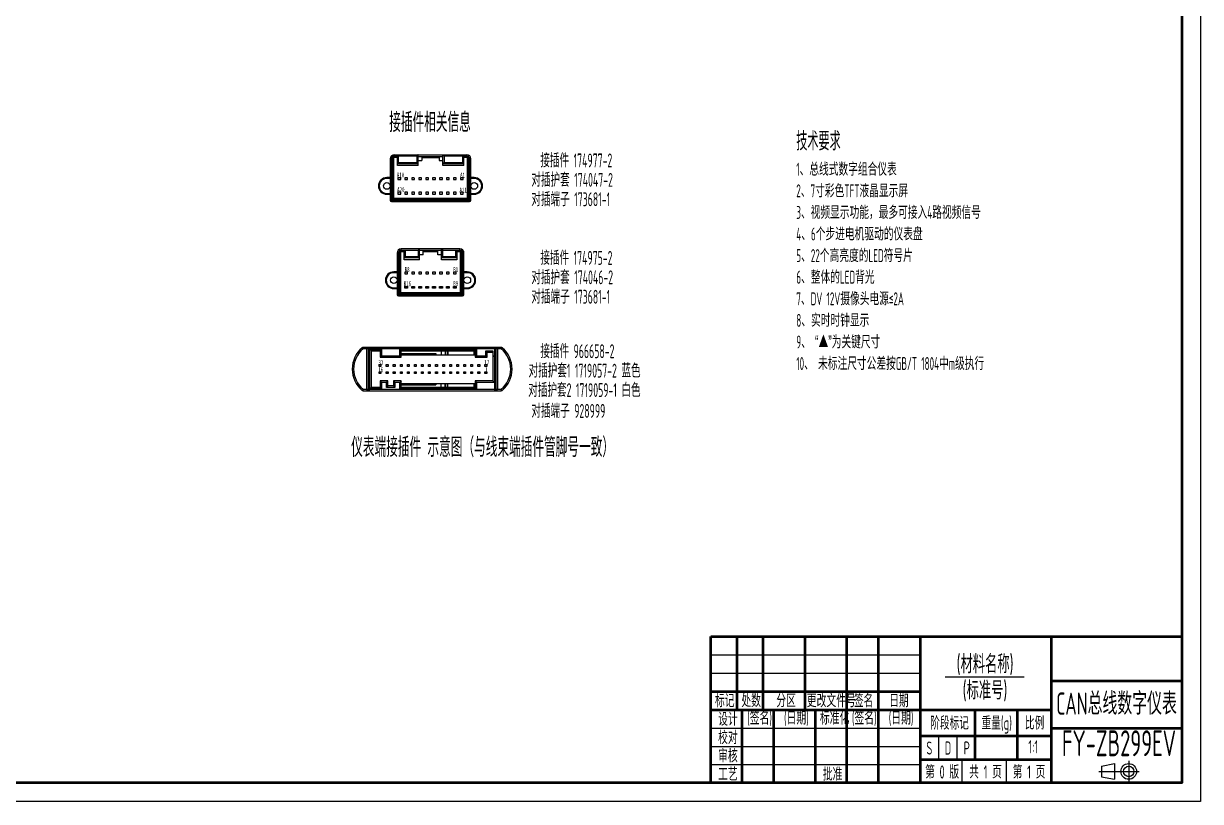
# Model space of a CAD drawing. Header units: millimetres. Extents: x 2768 to 3957, y 940 to 1781.
# Drawn here: x 3322 to 3957, y 940 to 1361 of the extents above; entities that cross this region are included whole.
import ezdxf

# ---------------------------------------------------------------- set-up
doc = ezdxf.new("R2010")
doc.units = ezdxf.units.MM
doc.linetypes.add('ACAD_ISO08W100', pattern=[36, 24, -3, 6, -3])
doc.layers.add('DTM_AXIS', color=7, linetype='Continuous')
for name, color, linetype, lineweight in [('文字标注', 3, 'Continuous', 25), ('粗实线', 7, 'Continuous', 50), ('细实线', 4, 'Continuous', 25), ('细点画线', 1, 'ACAD_ISO08W100', 25)]:
    doc.layers.add(name, color=color, linetype=linetype, lineweight=lineweight)
doc.styles.add('SGW', font='gbenor.shx', dxfattribs={"width": 0.6, "bigfont": 'hztxt.shx'})
doc.styles.add('样式 1', font='宋体.shx', dxfattribs={"width": 0.6})

msp = doc.modelspace()

# ---------------------------------------------------------------- linework, layer by layer
at = {"color": 7, "linetype": 'Continuous'}
for p, q in [((3519.634, 1287.566), (3519.634, 1265.216)), ((3520.384, 1287.566), (3519.634, 1287.566)), ((3520.384, 1287.566), (3520.384, 1264.466)), ((3520.834, 1288.637), (3520.834, 1265.666)), ((3520.856, 1288.894), (3521.434, 1288.316)), ((3524.134, 1288.916), (3521.23, 1288.916)), ((3521.434, 1288.316), (3521.434, 1266.266)), ((3523.534, 1288.316), (3521.434, 1288.316)), ((3521.884, 1289.066), (3521.884, 1289.816)), ((3521.884, 1289.816), (3561.034, 1289.816)), ((3534.184, 1289.066), (3521.884, 1289.066)), ((3524.134, 1288.916), (3523.534, 1288.316)), ((3523.534, 1283.966), (3523.534, 1288.316)), ((3524.134, 1285.616), (3523.534, 1285.016)), ((3523.534, 1285.016), (3534.784, 1285.016)), ((3524.134, 1285.616), (3524.134, 1288.916)), ((3524.134, 1285.616), (3534.184, 1285.616)), ((3534.184, 1285.616), (3534.184, 1289.066)), ((3534.784, 1285.016), (3534.184, 1285.616)), ((3534.784, 1283.966), (3534.784, 1289.816)), ((3534.784, 1288.916), (3548.134, 1288.916)), ((3534.784, 1286.666), (3536.734, 1286.666)), ((3536.734, 1288.916), (3536.734, 1286.666)), ((3536.734, 1288.316), (3546.184, 1288.316)), ((3546.184, 1288.916), (3546.184, 1286.666)), ((3546.184, 1286.666), (3548.134, 1286.666)), ((3548.134, 1283.966), (3548.134, 1289.816)), ((3548.134, 1285.016), (3548.734, 1285.616)), ((3548.134, 1285.016), (3559.384, 1285.016)), ((3548.734, 1289.066), (3548.734, 1285.616)), ((3561.034, 1289.066), (3548.734, 1289.066)), ((3548.734, 1285.616), (3558.784, 1285.616)), ((3561.688, 1288.916), (3558.784, 1288.916)), ((3558.784, 1288.916), (3558.784, 1285.616)), ((3558.784, 1288.916), (3559.384, 1288.316)), ((3558.784, 1285.616), (3559.384, 1285.016)), ((3561.484, 1288.316), (3559.384, 1288.316)), ((3559.384, 1283.966), (3559.384, 1288.316)), ((3561.034, 1289.066), (3561.034, 1289.816)), ((3562.062, 1288.894), (3561.484, 1288.316)), ((3561.484, 1266.266), (3561.484, 1288.316)), ((3562.084, 1265.666), (3562.084, 1288.637)), ((3562.534, 1287.566), (3563.284, 1287.566)), ((3562.534, 1264.466), (3562.534, 1287.566)), ((3563.284, 1265.216), (3563.284, 1287.566)), ((3534.784, 1283.966), (3523.534, 1283.966)), ((3559.384, 1283.966), (3548.134, 1283.966)), ((3517.834, 1276.991), (3517.834, 1277.441)), ((3519.634, 1277.441), (3517.834, 1277.441)), ((3519.634, 1276.991), (3517.834, 1276.991)), ((3523.834, 1277.321), (3523.834, 1276.361)), ((3525.334, 1277.321), (3523.834, 1277.321)), ((3523.834, 1276.361), (3525.334, 1276.361)), ((3525.334, 1276.361), (3525.334, 1277.321)), ((3527.584, 1277.321), (3527.584, 1276.361)), ((3529.084, 1277.321), (3527.584, 1277.321)), ((3527.584, 1276.361), (3529.084, 1276.361)), ((3529.084, 1276.361), (3529.084, 1277.321)), ((3531.334, 1277.321), (3531.334, 1276.361)), ((3532.384, 1277.321), (3531.334, 1277.321)), ((3531.334, 1276.361), (3532.834, 1276.361)), ((3532.834, 1276.361), (3532.834, 1276.871)), ((3535.084, 1277.321), (3535.084, 1276.361)), ((3536.584, 1277.321), (3535.084, 1277.321)), ((3535.084, 1276.361), (3536.584, 1276.361)), ((3536.584, 1276.361), (3536.584, 1277.321)), ((3538.834, 1277.321), (3538.834, 1276.361)), ((3540.334, 1277.321), (3538.834, 1277.321)), ((3538.834, 1276.361), (3540.334, 1276.361)), ((3540.334, 1276.361), (3540.334, 1277.321)), ((3544.084, 1277.321), (3542.584, 1277.321)), ((3542.584, 1277.321), (3542.584, 1276.361)), ((3542.584, 1276.361), (3544.084, 1276.361)), ((3544.084, 1276.361), (3544.084, 1277.321)), ((3547.834, 1277.321), (3546.334, 1277.321)), ((3546.334, 1277.321), (3546.334, 1276.361)), ((3546.334, 1276.361), (3547.834, 1276.361)), ((3547.834, 1276.361), (3547.834, 1277.321)), ((3551.584, 1277.321), (3550.084, 1277.321)), ((3550.084, 1277.321), (3550.084, 1276.361)), ((3550.084, 1276.361), (3551.584, 1276.361)), ((3551.584, 1276.361), (3551.584, 1277.321)), ((3555.334, 1277.321), (3553.834, 1277.321)), ((3553.834, 1277.321), (3553.834, 1276.361)), ((3553.834, 1276.361), (3555.334, 1276.361)), ((3555.334, 1276.361), (3555.334, 1277.321)), ((3559.084, 1277.321), (3557.584, 1277.321)), ((3557.584, 1277.321), (3557.584, 1276.361)), ((3557.584, 1276.361), (3559.084, 1276.361)), ((3559.084, 1276.361), (3559.084, 1277.321)), ((3565.084, 1277.441), (3563.284, 1277.441)), ((3565.084, 1276.991), (3563.284, 1276.991)), ((3565.084, 1276.991), (3565.084, 1277.441)), ((3517.834, 1268.891), (3517.834, 1268.441)), ((3517.834, 1268.891), (3519.634, 1268.891)), ((3517.834, 1268.441), (3519.634, 1268.441)), ((3520.834, 1265.666), (3521.434, 1266.266)), ((3520.834, 1265.666), (3562.084, 1265.666)), ((3521.434, 1266.266), (3561.484, 1266.266)), ((3523.834, 1269.521), (3523.834, 1268.561)), ((3525.334, 1269.521), (3523.834, 1269.521)), ((3523.834, 1268.561), (3525.334, 1268.561)), ((3525.334, 1268.561), (3525.334, 1269.521)), ((3527.584, 1269.521), (3527.584, 1268.561)), ((3529.084, 1269.521), (3527.584, 1269.521)), ((3527.584, 1268.561), (3529.084, 1268.561)), ((3529.084, 1268.561), (3529.084, 1269.521)), ((3531.334, 1269.521), (3531.334, 1268.561)), ((3532.834, 1269.521), (3531.334, 1269.521)), ((3531.334, 1268.561), (3532.834, 1268.561)), ((3532.834, 1268.561), (3532.834, 1269.521)), ((3535.084, 1269.521), (3535.084, 1268.561)), ((3536.584, 1269.521), (3535.084, 1269.521)), ((3535.084, 1268.561), (3536.584, 1268.561)), ((3536.584, 1268.561), (3536.584, 1269.521)), ((3540.334, 1269.521), (3538.834, 1269.521)), ((3538.834, 1269.521), (3538.834, 1268.561)), ((3538.834, 1268.561), (3540.334, 1268.561)), ((3540.334, 1268.561), (3540.334, 1269.521)), ((3544.084, 1269.521), (3542.584, 1269.521)), ((3542.584, 1269.521), (3542.584, 1268.561)), ((3542.584, 1268.561), (3544.084, 1268.561)), ((3544.084, 1268.561), (3544.084, 1269.521)), ((3547.834, 1269.521), (3546.334, 1269.521)), ((3546.334, 1269.521), (3546.334, 1268.561)), ((3546.334, 1268.561), (3547.834, 1268.561)), ((3547.834, 1268.561), (3547.834, 1269.521)), ((3551.584, 1269.521), (3550.084, 1269.521)), ((3550.084, 1269.521), (3550.084, 1268.561)), ((3550.084, 1268.561), (3551.584, 1268.561)), ((3551.584, 1268.561), (3551.584, 1269.521)), ((3555.334, 1269.521), (3553.834, 1269.521)), ((3553.834, 1269.521), (3553.834, 1268.561)), ((3553.834, 1268.561), (3555.334, 1268.561)), ((3555.334, 1268.561), (3555.334, 1269.521)), ((3559.084, 1269.521), (3557.584, 1269.521)), ((3557.584, 1269.521), (3557.584, 1268.561)), ((3557.584, 1268.561), (3559.084, 1268.561)), ((3559.084, 1268.561), (3559.084, 1269.521)), ((3562.084, 1265.666), (3561.484, 1266.266)), ((3563.284, 1268.891), (3565.084, 1268.891)), ((3563.284, 1268.441), (3565.084, 1268.441)), ((3565.084, 1268.891), (3565.084, 1268.441)), ((3519.634, 1265.216), (3563.284, 1265.216)), ((3520.384, 1264.466), (3562.534, 1264.466)), ((3523.384, 1236.624), (3523.384, 1214.274)), ((3524.134, 1236.624), (3523.384, 1236.624)), ((3524.134, 1236.624), (3524.134, 1213.524)), ((3524.584, 1237.696), (3524.584, 1214.724)), ((3524.606, 1237.953), (3525.184, 1237.374)), ((3527.884, 1237.974), (3524.98, 1237.974)), ((3525.184, 1237.374), (3525.184, 1215.324)), ((3527.284, 1237.374), (3525.184, 1237.374)), ((3525.634, 1238.124), (3525.634, 1238.874)), ((3557.284, 1238.874), (3525.634, 1238.874)), ((3534.934, 1238.124), (3525.634, 1238.124)), ((3527.884, 1237.974), (3527.284, 1237.374)), ((3527.284, 1233.024), (3527.284, 1237.374)), ((3527.884, 1234.674), (3527.284, 1234.074)), ((3535.534, 1234.074), (3527.284, 1234.074)), ((3527.884, 1234.674), (3527.884, 1237.974)), ((3534.934, 1234.674), (3527.884, 1234.674)), ((3534.934, 1234.674), (3534.934, 1238.124)), ((3534.934, 1234.674), (3535.534, 1234.074)), ((3535.534, 1233.024), (3535.534, 1238.874)), ((3547.384, 1237.974), (3535.534, 1237.974)), ((3537.484, 1235.724), (3535.534, 1235.724)), ((3537.484, 1235.724), (3537.484, 1237.974)), ((3545.434, 1237.374), (3537.484, 1237.374)), ((3545.434, 1235.724), (3545.434, 1237.974)), ((3547.384, 1235.724), (3545.434, 1235.724)), ((3547.384, 1233.024), (3547.384, 1238.874)), ((3547.384, 1234.074), (3547.984, 1234.674)), ((3555.634, 1234.074), (3547.384, 1234.074)), ((3547.984, 1238.124), (3547.984, 1234.674)), ((3557.284, 1238.124), (3547.984, 1238.124)), ((3555.034, 1234.674), (3547.984, 1234.674)), ((3557.938, 1237.974), (3555.034, 1237.974)), ((3555.034, 1237.974), (3555.034, 1234.674)), ((3555.034, 1237.974), (3555.634, 1237.374)), ((3555.034, 1234.674), (3555.634, 1234.074)), ((3557.734, 1237.374), (3555.634, 1237.374)), ((3555.634, 1237.374), (3555.634, 1233.024)), ((3557.284, 1238.124), (3557.284, 1238.874)), ((3558.312, 1237.953), (3557.734, 1237.374)), ((3557.734, 1215.324), (3557.734, 1237.374)), ((3558.334, 1214.724), (3558.334, 1237.696)), ((3558.784, 1236.624), (3559.534, 1236.624)), ((3558.784, 1213.524), (3558.784, 1236.624)), ((3559.534, 1214.274), (3559.534, 1236.624)), ((3535.534, 1233.024), (3527.284, 1233.024)), ((3555.634, 1233.024), (3547.384, 1233.024)), ((3521.584, 1226.049), (3521.584, 1226.499)), ((3523.384, 1226.499), (3521.584, 1226.499)), ((3523.384, 1226.049), (3521.584, 1226.049)), ((3527.584, 1226.379), (3527.584, 1225.419)), ((3529.084, 1226.379), (3527.584, 1226.379)), ((3527.584, 1225.419), (3529.084, 1225.419)), ((3529.084, 1225.419), (3529.084, 1226.379)), ((3531.334, 1226.379), (3531.334, 1225.419)), ((3532.834, 1226.379), (3531.334, 1226.379)), ((3531.334, 1225.419), (3532.834, 1225.419)), ((3532.834, 1225.419), (3532.834, 1226.379)), ((3535.084, 1226.379), (3535.084, 1225.419)), ((3536.584, 1226.379), (3535.084, 1226.379)), ((3535.084, 1225.419), (3536.584, 1225.419)), ((3536.584, 1225.419), (3536.584, 1226.379)), ((3538.834, 1226.379), (3538.834, 1225.419)), ((3540.334, 1226.379), (3538.834, 1226.379)), ((3538.834, 1225.419), (3540.334, 1225.419)), ((3540.334, 1225.419), (3540.334, 1226.379)), ((3544.084, 1226.379), (3542.584, 1226.379)), ((3542.584, 1226.379), (3542.584, 1225.419)), ((3542.584, 1225.419), (3544.084, 1225.419)), ((3544.084, 1225.419), (3544.084, 1226.379)), ((3547.834, 1226.379), (3546.334, 1226.379)), ((3546.334, 1226.379), (3546.334, 1225.419)), ((3546.334, 1225.419), (3547.834, 1225.419)), ((3547.834, 1225.419), (3547.834, 1226.379)), ((3551.584, 1226.379), (3550.084, 1226.379)), ((3550.084, 1226.379), (3550.084, 1225.419)), ((3550.084, 1225.419), (3551.584, 1225.419)), ((3551.584, 1225.419), (3551.584, 1226.379)), ((3555.334, 1226.379), (3553.834, 1226.379)), ((3553.834, 1226.379), (3553.834, 1225.419)), ((3553.834, 1225.419), (3555.334, 1225.419)), ((3555.334, 1225.419), (3555.334, 1226.379)), ((3561.334, 1226.499), (3559.534, 1226.499)), ((3561.334, 1226.049), (3559.534, 1226.049)), ((3561.334, 1226.049), (3561.334, 1226.499)), ((3521.584, 1217.949), (3521.584, 1217.499)), ((3521.584, 1217.949), (3523.384, 1217.949)), ((3521.584, 1217.499), (3523.384, 1217.499)), ((3524.584, 1214.724), (3525.184, 1215.324)), ((3524.584, 1214.724), (3558.334, 1214.724)), ((3525.184, 1215.324), (3557.734, 1215.324)), ((3527.584, 1217.619), (3527.584, 1218.579)), ((3527.584, 1218.579), (3529.084, 1218.579)), ((3529.084, 1217.619), (3527.584, 1217.619)), ((3529.084, 1218.579), (3529.084, 1217.619)), ((3531.334, 1217.619), (3531.334, 1218.579)), ((3531.334, 1218.579), (3532.834, 1218.579)), ((3532.834, 1217.619), (3531.334, 1217.619)), ((3532.834, 1218.579), (3532.834, 1217.619)), ((3535.084, 1218.579), (3536.584, 1218.579)), ((3535.084, 1217.619), (3535.084, 1218.579)), ((3536.584, 1217.619), (3535.084, 1217.619)), ((3536.584, 1218.579), (3536.584, 1217.619)), ((3538.834, 1218.579), (3540.334, 1218.579)), ((3538.834, 1217.619), (3538.834, 1218.579)), ((3540.334, 1217.619), (3538.834, 1217.619)), ((3540.334, 1218.579), (3540.334, 1217.619)), ((3542.584, 1218.579), (3544.084, 1218.579)), ((3542.584, 1217.619), (3542.584, 1218.579)), ((3544.084, 1217.619), (3542.584, 1217.619)), ((3544.084, 1218.579), (3544.084, 1217.619)), ((3546.334, 1218.579), (3547.834, 1218.579)), ((3546.334, 1217.619), (3546.334, 1218.579)), ((3547.834, 1217.619), (3546.334, 1217.619)), ((3547.834, 1218.579), (3547.834, 1217.619)), ((3550.084, 1218.579), (3551.584, 1218.579)), ((3550.084, 1217.619), (3550.084, 1218.579)), ((3551.584, 1217.619), (3550.084, 1217.619)), ((3551.584, 1218.579), (3551.584, 1217.619)), ((3553.834, 1218.579), (3555.334, 1218.579)), ((3553.834, 1217.619), (3553.834, 1218.579)), ((3555.334, 1217.619), (3553.834, 1217.619)), ((3555.334, 1218.579), (3555.334, 1217.619)), ((3558.334, 1214.724), (3557.734, 1215.324)), ((3559.534, 1217.949), (3561.334, 1217.949)), ((3559.534, 1217.499), (3561.334, 1217.499)), ((3561.334, 1217.949), (3561.334, 1217.499)), ((3523.384, 1214.274), (3559.534, 1214.274)), ((3524.134, 1213.524), (3558.784, 1213.524)), ((3504.529, 1185.506), (3505.009, 1184.93)), ((3505.009, 1184.93), (3505.009, 1185.68)), ((3579.647, 1185.68), (3505.009, 1185.68)), ((3579.647, 1184.93), (3505.009, 1184.93)), ((3506.928, 1184.929), (3506.928, 1163.03)), ((3507.678, 1184.93), (3507.678, 1163.03)), ((3508.428, 1162.28), (3508.428, 1185.68)), ((3508.728, 1163.33), (3508.728, 1184.63)), ((3509.478, 1183.88), (3508.728, 1184.63)), ((3508.728, 1184.63), (3515.028, 1184.63)), ((3509.478, 1164.08), (3509.478, 1183.88)), ((3509.478, 1183.88), (3514.278, 1183.88)), ((3514.278, 1183.88), (3515.028, 1184.63)), ((3514.278, 1183.88), (3514.278, 1180.43)), ((3515.028, 1184.63), (3515.028, 1181.18)), ((3524.778, 1181.18), (3524.778, 1184.63)), ((3525.528, 1183.88), (3524.778, 1184.63)), ((3524.778, 1184.63), (3566.328, 1184.63)), ((3525.528, 1180.43), (3525.528, 1183.88)), ((3525.528, 1183.88), (3565.578, 1183.88)), ((3547.278, 1183.88), (3547.278, 1181.705)), ((3549.378, 1183.88), (3549.378, 1181.705)), ((3549.619, 1183.88), (3549.619, 1181.705)), ((3550.653, 1183.88), (3550.653, 1181.705)), ((3550.871, 1183.88), (3550.871, 1181.705)), ((3564.763, 1183.88), (3564.763, 1181.705)), ((3566.328, 1184.63), (3565.578, 1183.88)), ((3565.578, 1183.88), (3565.578, 1180.43)), ((3566.328, 1184.63), (3566.328, 1181.18)), ((3571.278, 1183.88), (3575.178, 1183.88)), ((3571.278, 1181.18), (3571.278, 1183.88)), ((3572.028, 1183.13), (3571.278, 1183.88)), ((3572.028, 1183.13), (3575.178, 1183.13)), ((3572.028, 1180.43), (3572.028, 1183.13)), ((3575.178, 1183.88), (3575.178, 1167.53)), ((3576.228, 1162.28), (3576.228, 1185.68)), ((3576.978, 1163.03), (3576.978, 1184.93)), ((3577.728, 1163.03), (3577.728, 1184.929)), ((3579.647, 1185.68), (3579.647, 1184.93)), ((3579.647, 1184.93), (3580.127, 1185.506)), ((3514.278, 1180.43), (3515.028, 1181.18)), ((3514.278, 1180.43), (3525.528, 1180.43)), ((3515.028, 1181.18), (3524.778, 1181.18)), ((3525.528, 1180.43), (3524.778, 1181.18)), ((3525.528, 1182.455), (3544.278, 1182.455)), ((3525.528, 1181.705), (3565.578, 1181.705)), ((3544.278, 1182.455), (3544.278, 1181.705)), ((3566.328, 1181.18), (3565.578, 1180.43)), ((3565.578, 1180.43), (3572.028, 1180.43)), ((3566.328, 1181.18), (3571.278, 1181.18)), ((3572.028, 1180.43), (3571.278, 1181.18)), ((3575.178, 1181.18), (3575.928, 1181.18)), ((3575.928, 1181.18), (3575.178, 1180.43)), ((3575.928, 1181.18), (3575.928, 1166.78)), ((3513.731, 1175.412), (3513.731, 1176.357)), ((3513.731, 1176.357), (3514.676, 1176.357)), ((3514.676, 1175.412), (3513.731, 1175.412)), ((3513.731, 1171.602), (3513.731, 1172.547)), ((3513.731, 1172.547), (3514.676, 1172.547)), ((3514.676, 1171.602), (3513.731, 1171.602)), ((3514.676, 1176.357), (3514.676, 1175.412)), ((3514.676, 1172.547), (3514.676, 1171.602)), ((3517.541, 1175.412), (3517.541, 1176.357)), ((3517.541, 1176.357), (3518.486, 1176.357)), ((3518.486, 1175.412), (3517.541, 1175.412)), ((3517.541, 1171.602), (3517.541, 1172.547)), ((3517.541, 1172.547), (3518.486, 1172.547)), ((3518.486, 1171.602), (3517.541, 1171.602)), ((3518.486, 1176.357), (3518.486, 1175.412)), ((3518.486, 1172.547), (3518.486, 1171.602)), ((3521.351, 1175.412), (3521.351, 1176.357)), ((3521.351, 1176.357), (3522.296, 1176.357)), ((3522.296, 1175.412), (3521.351, 1175.412)), ((3521.351, 1171.602), (3521.351, 1172.547)), ((3521.351, 1172.547), (3522.296, 1172.547)), ((3522.296, 1171.602), (3521.351, 1171.602)), ((3522.296, 1176.357), (3522.296, 1175.412)), ((3522.296, 1172.547), (3522.296, 1171.602)), ((3525.161, 1175.412), (3525.161, 1176.357)), ((3525.161, 1176.357), (3526.106, 1176.357)), ((3526.106, 1175.412), (3525.161, 1175.412)), ((3525.161, 1171.602), (3525.161, 1172.547)), ((3525.161, 1172.547), (3526.106, 1172.547)), ((3526.106, 1171.602), (3525.161, 1171.602)), ((3526.106, 1176.357), (3526.106, 1175.412)), ((3526.106, 1172.547), (3526.106, 1171.602)), ((3528.971, 1175.412), (3528.971, 1176.357)), ((3528.971, 1176.357), (3529.916, 1176.357)), ((3529.916, 1175.412), (3528.971, 1175.412)), ((3528.971, 1171.602), (3528.971, 1172.547)), ((3528.971, 1172.547), (3529.916, 1172.547)), ((3529.916, 1171.602), (3528.971, 1171.602)), ((3529.916, 1176.357), (3529.916, 1175.412)), ((3529.916, 1172.547), (3529.916, 1171.602)), ((3532.781, 1175.412), (3532.781, 1176.357)), ((3532.781, 1176.357), (3533.726, 1176.357)), ((3533.726, 1175.412), (3532.781, 1175.412)), ((3532.781, 1171.602), (3532.781, 1172.547)), ((3532.781, 1172.547), (3533.726, 1172.547)), ((3533.726, 1171.602), (3532.781, 1171.602)), ((3533.726, 1176.357), (3533.726, 1175.412)), ((3533.726, 1172.547), (3533.726, 1171.602)), ((3536.591, 1175.412), (3536.591, 1176.357)), ((3536.591, 1176.357), (3537.536, 1176.357)), ((3537.536, 1175.412), (3536.591, 1175.412)), ((3536.591, 1171.602), (3536.591, 1172.547)), ((3536.591, 1172.547), (3537.536, 1172.547)), ((3537.536, 1171.602), (3536.591, 1171.602)), ((3537.536, 1176.357), (3537.536, 1175.412)), ((3537.536, 1172.547), (3537.536, 1171.602)), ((3540.401, 1175.412), (3540.401, 1176.357)), ((3540.401, 1176.357), (3541.346, 1176.357)), ((3541.346, 1175.412), (3540.401, 1175.412)), ((3540.401, 1171.602), (3540.401, 1172.547)), ((3540.401, 1172.547), (3541.346, 1172.547)), ((3541.346, 1171.602), (3540.401, 1171.602)), ((3541.346, 1176.357), (3541.346, 1175.412)), ((3541.346, 1172.547), (3541.346, 1171.602)), ((3544.211, 1175.412), (3544.211, 1176.357)), ((3544.211, 1176.357), (3545.156, 1176.357)), ((3545.156, 1175.412), (3544.211, 1175.412)), ((3544.211, 1172.547), (3545.156, 1172.547)), ((3544.211, 1171.602), (3544.211, 1172.547)), ((3545.156, 1171.602), (3544.211, 1171.602)), ((3545.156, 1176.357), (3545.156, 1175.412)), ((3545.156, 1172.547), (3545.156, 1171.602)), ((3548.021, 1176.357), (3548.966, 1176.357)), ((3548.021, 1175.412), (3548.021, 1176.357)), ((3548.966, 1175.412), (3548.021, 1175.412)), ((3548.021, 1172.547), (3548.966, 1172.547)), ((3548.021, 1171.602), (3548.021, 1172.547)), ((3548.966, 1171.602), (3548.021, 1171.602)), ((3548.966, 1176.357), (3548.966, 1175.412)), ((3548.966, 1172.547), (3548.966, 1171.602)), ((3551.831, 1176.357), (3552.776, 1176.357)), ((3551.831, 1175.412), (3551.831, 1176.357)), ((3552.776, 1175.412), (3551.831, 1175.412)), ((3551.831, 1172.547), (3552.776, 1172.547)), ((3551.831, 1171.602), (3551.831, 1172.547)), ((3552.776, 1171.602), (3551.831, 1171.602)), ((3552.776, 1176.357), (3552.776, 1175.412)), ((3552.776, 1172.547), (3552.776, 1171.602)), ((3555.641, 1176.357), (3556.586, 1176.357)), ((3555.641, 1175.412), (3555.641, 1176.357)), ((3556.586, 1175.412), (3555.641, 1175.412)), ((3555.641, 1172.547), (3556.586, 1172.547)), ((3555.641, 1171.602), (3555.641, 1172.547)), ((3556.586, 1171.602), (3555.641, 1171.602)), ((3556.586, 1176.357), (3556.586, 1175.412)), ((3556.586, 1172.547), (3556.586, 1171.602)), ((3559.451, 1176.357), (3560.396, 1176.357)), ((3559.451, 1175.412), (3559.451, 1176.357)), ((3560.396, 1175.412), (3559.451, 1175.412)), ((3559.451, 1172.547), (3560.396, 1172.547)), ((3559.451, 1171.602), (3559.451, 1172.547)), ((3560.396, 1171.602), (3559.451, 1171.602)), ((3560.396, 1176.357), (3560.396, 1175.412)), ((3560.396, 1172.547), (3560.396, 1171.602)), ((3563.261, 1176.357), (3564.206, 1176.357)), ((3563.261, 1175.412), (3563.261, 1176.357)), ((3564.206, 1175.412), (3563.261, 1175.412)), ((3563.261, 1172.547), (3564.206, 1172.547)), ((3563.261, 1171.602), (3563.261, 1172.547)), ((3564.206, 1171.602), (3563.261, 1171.602)), ((3564.206, 1176.357), (3564.206, 1175.412)), ((3564.206, 1172.547), (3564.206, 1171.602)), ((3567.071, 1176.357), (3568.016, 1176.357)), ((3567.071, 1175.412), (3567.071, 1176.357)), ((3568.016, 1175.412), (3567.071, 1175.412)), ((3567.071, 1172.547), (3568.016, 1172.547)), ((3567.071, 1171.602), (3567.071, 1172.547)), ((3568.016, 1171.602), (3567.071, 1171.602)), ((3568.016, 1176.357), (3568.016, 1175.412)), ((3568.016, 1172.547), (3568.016, 1171.602)), ((3570.881, 1176.357), (3571.826, 1176.357)), ((3570.881, 1175.412), (3570.881, 1176.357)), ((3571.826, 1175.412), (3570.881, 1175.412)), ((3570.881, 1172.547), (3571.826, 1172.547)), ((3570.881, 1171.602), (3570.881, 1172.547)), ((3571.826, 1171.602), (3570.881, 1171.602)), ((3571.826, 1176.357), (3571.826, 1175.412)), ((3571.826, 1172.547), (3571.826, 1171.602)), ((3509.478, 1164.08), (3508.728, 1163.33)), ((3514.278, 1164.08), (3509.478, 1164.08)), ((3514.278, 1167.53), (3514.278, 1164.08)), ((3514.278, 1167.53), (3515.028, 1166.78)), ((3518.328, 1167.53), (3514.278, 1167.53)), ((3514.278, 1164.08), (3515.028, 1163.33)), ((3515.028, 1166.78), (3515.028, 1163.33)), ((3517.578, 1166.78), (3515.028, 1166.78)), ((3517.578, 1166.78), (3518.328, 1167.53)), ((3517.578, 1164.08), (3517.578, 1166.78)), ((3518.328, 1164.83), (3517.578, 1164.08)), ((3522.228, 1164.08), (3517.578, 1164.08)), ((3518.328, 1164.83), (3518.328, 1167.53)), ((3521.478, 1164.83), (3518.328, 1164.83)), ((3521.478, 1167.53), (3521.478, 1164.83)), ((3521.478, 1167.53), (3522.228, 1166.78)), ((3525.528, 1167.53), (3521.478, 1167.53)), ((3521.478, 1164.83), (3522.228, 1164.08)), ((3522.228, 1166.78), (3522.228, 1164.08)), ((3524.778, 1166.78), (3522.228, 1166.78)), ((3525.528, 1167.53), (3524.778, 1166.78)), ((3524.778, 1163.33), (3524.778, 1166.78)), ((3525.528, 1164.08), (3524.778, 1163.33)), ((3525.528, 1164.08), (3525.528, 1167.53)), ((3525.528, 1166.255), (3565.578, 1166.255)), ((3525.528, 1165.505), (3544.278, 1165.505)), ((3565.578, 1164.08), (3525.528, 1164.08)), ((3544.278, 1166.255), (3544.278, 1165.505)), ((3547.278, 1164.08), (3547.278, 1166.255)), ((3549.378, 1164.08), (3549.378, 1166.255)), ((3549.619, 1164.08), (3549.619, 1166.255)), ((3550.653, 1164.08), (3550.653, 1166.255)), ((3550.871, 1164.08), (3550.871, 1166.255)), ((3564.763, 1166.255), (3564.763, 1164.08)), ((3575.178, 1167.53), (3565.578, 1167.53)), ((3565.578, 1167.53), (3566.328, 1166.78)), ((3565.578, 1167.53), (3565.578, 1164.08)), ((3565.578, 1164.08), (3566.328, 1163.33)), ((3575.928, 1166.78), (3566.328, 1166.78)), ((3566.328, 1166.78), (3566.328, 1163.33)), ((3575.928, 1166.78), (3575.178, 1167.53)), ((3505.009, 1163.03), (3504.529, 1162.453)), ((3505.009, 1162.28), (3505.009, 1163.03)), ((3505.009, 1163.03), (3579.647, 1163.03)), ((3505.009, 1162.28), (3579.647, 1162.28)), ((3515.028, 1163.33), (3508.728, 1163.33)), ((3566.328, 1163.33), (3524.778, 1163.33)), ((3580.127, 1162.453), (3579.647, 1163.03)), ((3579.647, 1163.03), (3579.647, 1162.28))]:
    msp.add_line(p, q, dxfattribs=at)
for centre in [(3517.834, 1272.941), (3565.084, 1272.941)]:
    msp.add_circle(centre, 1.8, dxfattribs=at)
for centre, radius, start, end in [((3521.884, 1287.566), 2.25, 90, 180), ((3521.884, 1287.566), 1.5, 134.427004, 180), ((3521.884, 1287.566), 1.5, 90, 115.841933), ((3561.034, 1287.566), 2.25, 0, 90), ((3561.034, 1287.566), 1.5, 64.158067, 90), ((3561.034, 1287.566), 1.5, 0, 45.572996), ((3517.834, 1272.941), 4.5, 90, 270), ((3517.834, 1272.941), 4.05, 90, 270), ((3532.384, 1276.871), 0.45, 0, 90), ((3565.084, 1272.941), 4.5, 270, 90), ((3565.084, 1272.941), 4.05, 270, 90), ((3520.384, 1265.216), 0.75, 180, 270), ((3562.534, 1265.216), 0.75, 270, 0), ((3525.634, 1236.624), 2.25, 90, 180), ((3525.634, 1236.624), 1.5, 134.427004, 180), ((3525.634, 1236.624), 1.5, 90, 115.841933), ((3557.284, 1236.624), 2.25, 0, 90), ((3557.284, 1236.624), 1.5, 64.158067, 90), ((3556.799, 1237.695), 1.535, 0.037167, 9.674731), ((3557.284, 1236.624), 1.5, 0, 45.572996), ((3521.584, 1221.999), 4.5, 90, 270), ((3521.584, 1221.999), 4.05, 90, 270), ((3561.334, 1221.999), 4.5, 270, 90), ((3561.334, 1221.999), 4.05, 270, 90), ((3524.134, 1214.274), 0.75, 180, 270), ((3558.784, 1214.274), 0.75, 270, 0), ((3514.128, 1173.98), 15, 129.787688, 230.212312), ((3514.128, 1173.98), 14.25, 129.786613, 230.212559), ((3505.009, 1184.93), 0.75, 90, 129.787688), ((3508.428, 1184.93), 0.75, 90, 180), ((3576.228, 1184.93), 0.75, 0, 90), ((3579.647, 1184.93), 0.75, 50.212312, 90), ((3570.528, 1173.98), 14.25, 309.786613, 50.212559), ((3570.528, 1173.98), 15, 309.787688, 50.212312), ((3505.009, 1163.03), 0.75, 230.212312, 270), ((3508.428, 1163.03), 0.75, 180.017709, 270), ((3576.228, 1163.03), 0.75, 270, 0), ((3579.647, 1163.03), 0.75, 270, 309.787688)]:
    msp.add_arc(centre, radius, start, end, dxfattribs=at)
for points, start_tangent, end_tangent in [([(3520.856, 1288.894), (3520.839, 1288.764), (3520.834, 1288.637)], (-0.167096, -0.9859406), (0, -1)), ([(3521.23, 1288.916), (3521.047, 1288.911), (3520.856, 1288.894)], (-1, 0), (-0.9921109, -0.1253637)), ([(3534.784, 1289.801), (3534.577, 1289.725), (3534.407, 1289.6), (3534.283, 1289.438), (3534.208, 1289.252), (3534.184, 1289.066)], (-0.9801238, -0.198387), (0, -1)), ([(3548.134, 1289.801), (3548.342, 1289.725), (3548.511, 1289.6), (3548.635, 1289.438), (3548.711, 1289.252), (3548.734, 1289.066)], (0.9801238, -0.198387), (0, -1)), ([(3562.062, 1288.894), (3561.871, 1288.911), (3561.688, 1288.916)], (-0.9921109, 0.1253637), (-1, 0)), ([(3562.084, 1288.637), (3562.079, 1288.764), (3562.062, 1288.894)], (0, 1), (-0.167096, 0.9859406))]:
    msp.add_spline(points, degree=3, dxfattribs=dict(at, start_tangent=start_tangent, end_tangent=end_tangent))
for points, knots in [([(3524.606, 1237.953), (3524.602, 1237.931), (3524.59, 1237.846), (3524.584, 1237.76), (3524.584, 1237.696)], [0, 0, 0, 0, 0.2485548, 1, 1, 1, 1]), ([(3524.98, 1237.974), (3524.949, 1237.974), (3524.824, 1237.973), (3524.699, 1237.964), (3524.606, 1237.953)], [0, 0, 0, 0, 0.2505886, 1, 1, 1, 1]), ([(3535.534, 1238.859), (3535.462, 1238.845), (3535.315, 1238.791), (3535.157, 1238.669), (3535.053, 1238.536), (3534.987, 1238.414), (3534.944, 1238.274), (3534.934, 1238.175), (3534.934, 1238.124)], [0, 0, 0, 0, 0.2162327, 0.4486887, 0.5750589, 0.7096284, 0.8522189, 1, 1, 1, 1]), ([(3547.384, 1238.859), (3547.457, 1238.845), (3547.603, 1238.791), (3547.761, 1238.669), (3547.866, 1238.536), (3547.931, 1238.414), (3547.974, 1238.274), (3547.984, 1238.175), (3547.984, 1238.124)], [0, 0, 0, 0, 0.2162327, 0.4486887, 0.5750589, 0.7096284, 0.8522189, 1, 1, 1, 1]), ([(3558.312, 1237.953), (3558.281, 1237.956), (3558.157, 1237.97), (3558.032, 1237.974), (3557.938, 1237.974)], [0, 0, 0, 0, 0.2491843, 1, 1, 1, 1]), ([(3508.428, 1185.68), (3508.281, 1185.679), (3508.06, 1185.664), (3507.77, 1185.607), (3507.556, 1185.544), (3507.348, 1185.456), (3507.186, 1185.356), (3507.071, 1185.254), (3506.996, 1185.161), (3506.942, 1185.052), (3506.928, 1184.97), (3506.928, 1184.929)], [0, 0, 0, 0, 0.2432423, 0.3653169, 0.4879284, 0.6114743, 0.7367065, 0.8005326, 0.8656083, 0.932153, 1, 1, 1, 1]), ([(3577.728, 1184.929), (3577.728, 1184.97), (3577.714, 1185.052), (3577.66, 1185.161), (3577.586, 1185.253), (3577.471, 1185.356), (3577.309, 1185.456), (3577.101, 1185.544), (3576.887, 1185.607), (3576.597, 1185.663), (3576.375, 1185.68), (3576.228, 1185.68)], [0, 0, 0, 0, 0.0677238, 0.1341239, 0.1990587, 0.2628488, 0.3880887, 0.5116993, 0.6343992, 0.7565682, 1, 1, 1, 1]), ([(3506.928, 1163.03), (3506.928, 1162.989), (3506.942, 1162.907), (3506.996, 1162.798), (3507.071, 1162.706), (3507.185, 1162.603), (3507.347, 1162.503), (3507.555, 1162.415), (3507.769, 1162.352), (3508.059, 1162.296), (3508.281, 1162.28), (3508.428, 1162.28)], [0, 0, 0, 0, 0.0677238, 0.1341239, 0.1990587, 0.2628488, 0.3880887, 0.5116993, 0.6343992, 0.7565682, 1, 1, 1, 1]), ([(3576.228, 1162.28), (3576.375, 1162.28), (3576.597, 1162.296), (3576.887, 1162.352), (3577.101, 1162.415), (3577.308, 1162.503), (3577.47, 1162.603), (3577.585, 1162.705), (3577.66, 1162.798), (3577.714, 1162.907), (3577.728, 1162.989), (3577.728, 1163.03)], [0, 0, 0, 0, 0.2432423, 0.3653169, 0.4879284, 0.6114743, 0.7367065, 0.8005326, 0.8656083, 0.932153, 1, 1, 1, 1])]:
    msp.add_open_spline(points, degree=3, knots=knots, dxfattribs=at)
at = {"layer": 'DTM_AXIS', "color": 7, "linetype": 'Continuous'}
for centre in [(3521.584, 1221.999), (3561.334, 1221.999)]:
    msp.add_circle(centre, 1.8, dxfattribs=at)
at = {"layer": '文字标注'}
for p, q in [((3904.029, 959.3), (3911.099, 960.714)), ((3911.099, 960.714), (3911.099, 952.23)), ((3904.029, 959.3), (3904.029, 953.644)), ((3904.029, 953.644), (3911.099, 952.23))]:
    msp.add_line(p, q, dxfattribs=at)
for radius in [4.242, 2.828]:
    msp.add_circle((3918.691, 956.472), radius, dxfattribs=at)
at = {"layer": '粗实线'}
for p, q in [((3707.077, 989.833), (3707.077, 1029.425)), ((3721.217, 989.833), (3721.217, 1029.425)), ((3743.841, 989.833), (3743.841, 1029.425)), ((3766.465, 950.241), (3766.465, 1029.425)), ((3783.433, 950.241), (3783.433, 1029.425)), ((3806.057, 1029.425), (3806.057, 950.241)), ((3876.757, 1029.425), (3876.757, 950.241)), ((3876.757, 1005.387), (3947.457, 1005.387)), ((3692.937, 999.731), (3806.057, 999.731)), ((3692.937, 989.833), (3806.057, 989.833)), ((3709.905, 950.241), (3709.905, 989.833)), ((3726.873, 950.241), (3726.873, 989.833)), ((3749.497, 950.241), (3749.497, 989.833)), ((3806.057, 989.833), (3876.757, 989.833)), ((3835.751, 962.967), (3835.751, 989.833)), ((3858.375, 989.833), (3858.375, 962.967)), ((3876.757, 979.935), (3947.457, 979.935)), ((3806.057, 975.693), (3876.757, 975.693)), ((3806.057, 962.967), (3876.757, 962.967))]:
    msp.add_line(p, q, dxfattribs=at)
msp.add_lwpolyline([(2793.457, 1771.241), (3947.457, 1771.241), (3947.457, 950.241), (2793.457, 950.241)], dxfattribs=at)
msp.add_lwpolyline([(3692.937, 1029.425), (3947.457, 1029.425), (3947.457, 950.241), (3692.937, 950.241)], close=True, dxfattribs=at)
at = {"layer": '细实线'}
for p, q in [((3692.937, 1019.527), (3806.057, 1019.527)), ((3692.937, 1009.629), (3806.057, 1009.629)), ((3819.446, 1007.63), (3862.257, 1007.63)), ((3692.937, 979.935), (3806.057, 979.935)), ((3815.955, 975.693), (3815.955, 962.967)), ((3825.853, 975.693), (3825.853, 962.967)), ((3692.937, 970.037), (3806.057, 970.037)), ((3828.681, 950.241), (3828.681, 962.967)), ((3852.719, 950.241), (3852.719, 962.967)), ((3692.937, 960.139), (3806.057, 960.139))]:
    msp.add_line(p, q, dxfattribs=at)
msp.add_lwpolyline([(2768.457, 1781.241), (3957.457, 1781.241), (3957.457, 940.241), (2768.457, 940.241)], close=True, dxfattribs=at)
at = {"layer": '细点画线', "ltscale": 0.05}
for p, q in [((3918.691, 962.128), (3918.691, 950.816)), ((3902.615, 956.472), (3924.347, 956.472))]:
    msp.add_line(p, q, dxfattribs=at)

# ---------------------------------------------------------------- texts
at = {"layer": '文字标注', "style": 'SGW'}
for s, height, width, p in [('接插件相关信息', 10.5, 0.6, (3519.134, 1302.079)), ('接插件 174977-2', 7.5, 0.6, (3600.788, 1282.994)), ('对插护套 174047-2', 7.5, 0.6, (3595.949, 1272.494)), ('对插端子 173681-1', 7.5, 0.6, (3595.949, 1261.994)), ('接插件 174975-2', 7.5, 0.6, (3600.788, 1230.302)), ('对插护套 174046-2', 7.5, 0.6, (3595.949, 1219.802)), ('对插端子 173681-1', 7.5, 0.6, (3595.949, 1209.302)), ('接插件 966658-2', 7.5, 0.6, (3600.788, 1179.853)), ('对插护套1 1719057-2 蓝色', 7.5, 0.6, (3594.403, 1169.353)), ('对插护套2 1719059-1 白色', 7.5, 0.6, (3594.263, 1158.853)), ('对插端子 928999', 7.5, 0.6, (3595.949, 1147.601)), ('(材料名称)', 9.898, 0.67, (3825.706, 1009.549)), ('(标准号)', 9.898, 0.67, (3828.985, 995.35)), ('标记', 7.07, 0.6, (3695.121, 991.17)), ('处数', 7.07, 0.6, (3709.381, 991.17)), ('分区', 7.07, 0.6, (3728.263, 991.17)), ('更改文件号', 7.07, 0.6, (3744.752, 991.17)), ('签名', 7.07, 0.67, (3770.26, 991.17)), ('日期', 7.07, 0.67, (3789.319, 991.17)), ('CAN总线数字仪表', 12, 0.67, (3879.511, 987.141)), ('设计', 7.07, 0.6, (3696.833, 981.133)), ('(签名)', 7.07, 0.6, (3712.584, 981.783)), ('(日期)', 7.07, 0.6, (3732.499, 981.783)), ('标准化', 7.07, 0.6, (3751.816, 981.783)), ('(签名)', 7.07, 0.6, (3769.144, 981.783)), ('(日期)', 7.07, 0.6, (3789.059, 981.783)), ('阶段标记', 7.07, 0.67, (3811.48, 979.078)), ('重量(g)', 7.07, 0.67, (3839.196, 979.078)), ('比例', 7.07, 0.67, (3862.632, 979.078)), ('校对', 7.07, 0.6, (3696.833, 971.235)), ('1:1', 7.07, 0.67, (3864.442, 966.259)), ('审核', 7.07, 0.6, (3696.833, 961.337)), ('S', 7.07, 0.67, (3809.393, 965.594)), ('D', 7.07, 0.67, (3819.268, 965.594)), ('P', 7.07, 0.67, (3829.52, 965.594)), ('第 0 版', 7.07, 0.67, (3808.699, 952.638)), ('共 1 页', 7.07, 0.67, (3832.54, 952.638)), ('第 1 页', 7.07, 0.67, (3856.045, 952.638)), ('工艺', 7.07, 0.6, (3696.833, 951.439)), ('批准', 7.07, 0.6, (3753.393, 951.439))]:
    msp.add_text(s, height=height, dxfattribs=dict(at, width=width)).set_placement(p)
at = {"layer": '文字标注', "color": 3, "linetype": 'Continuous', "style": '样式 1', "width": 0.6}
for s, p in [('A10', (3523.267, 1277.582)), ('A1', (3557.461, 1277.459)), ('A20', (3523.421, 1269.638)), ('A11', (3557.093, 1269.406)), ('B8', (3527.484, 1226.463)), ('B1', (3553.746, 1226.392)), ('B16', (3526.987, 1218.737)), ('B9', (3553.721, 1218.784)), ('32', (3513.328, 1176.132)), ('17', (3570.525, 1176.132)), ('16', (3513.28, 1172.322)), ('1', (3570.926, 1172.322))]:
    msp.add_text(s, height=2.7, dxfattribs=at).set_placement(p)
at = {"layer": '文字标注', "color": 1, "true_color": 0xff0000, "style": 'SGW', "width": 0.6}
msp.add_text('仪表端接插件 示意图（与线束端插件管脚号一致）', height=10.5, dxfattribs=at).set_placement((3498.578, 1126.477))
at = {"layer": '文字标注', "color": 3, "true_color": 0x00ff00, "style": 'SGW', "width": 0.67}
msp.add_text('FY-ZB299EV', height=14, dxfattribs=at).set_placement((3882.598, 964.708))
at = {"layer": '文字标注', "insert": (3739.075, 1302.145), "char_height": 5, "width": 119.65371, "attachment_point": 1, "style": 'SGW'}
msp.add_mtext('{\\H2x;\\M+18B5A术\\M+19776\\M+18B81\\P\\H0.7x;1\\M+18141总线\\M+18EAE\\M+19094\\M+18E9A组\\M+18D87仪\\M+1955C\\P2\\M+181417\\M+190A1\\M+18DCA\\M+19046TFT\\M+18974\\M+18FBB显\\M+18EA6\\M+19BA0\\P3\\M+18141视频显\\M+18EA6\\M+18CF7\\M+1945C\\M+18143\\M+18DC5\\M+191BD\\M+189C2\\M+190DA\\M+193FC4\\M+19848视频\\M+1904D\\M+18D86\\P4\\M+181416\\M+198A2步进电\\M+18AF7驱动\\M+19349仪\\M+1955C盘\\P5\\M+1814122\\M+198A2\\M+18D82\\M+197BA\\M+19378\\M+19349LED\\M+19584\\M+18D86\\M+195D0\\P6\\M+18141\\M+190AE\\M+191CC\\M+19349LED\\M+19477\\M+18CF5\\P7\\M+18141DV 12V摄\\M+1919C头电\\M+18CB9≤2A\\P8\\M+18141实时时钟显\\M+18EA6\\P9\\M+18141 \\M+18167\\M+181A3\\M+18168为关键\\M+18EDA\\M+190A1\\P10\\M+18141 \\M+196A2标\\M+1928D\\M+18EDA\\M+190A1\\M+18CF6\\M+18DB7\\M+188C2GB/T 1804\\M+19286m级执\\M+18D73}', dxfattribs=at)

doc.saveas('drawing.dxf')
